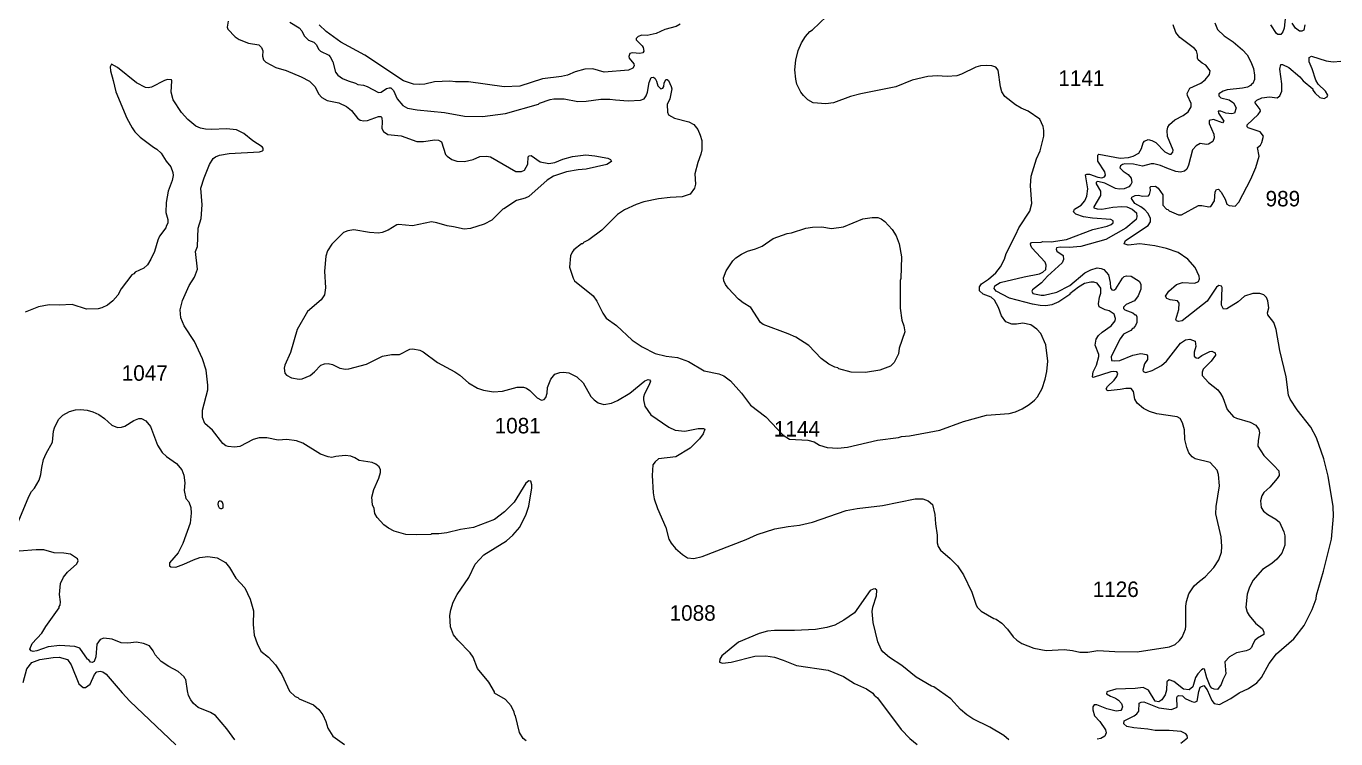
# Model space of a CAD drawing. Header units: kilometres. Extents: x 178.1 to 232.4, y 8228.7 to 8284.8.
# Drawn here: x 196.92 to 210.44, y 8263.2 to 8270.56 of the extents above; entities that cross this region are included whole.
import ezdxf

# ---------------------------------------------------------------- set-up
doc = ezdxf.new("R2010")
doc.units = ezdxf.units.KM
for name, color, linetype in [('1', 7, 'Continuous'), ('2', 7, 'Continuous'), ('21', 7, 'Continuous')]:
    doc.layers.add(name, color=color, linetype=linetype)
doc.styles.add('dgn002', font='dgn002.shx')

msp = doc.modelspace()

# ---------------------------------------------------------------- linework, layer by layer
at = {"layer": '1', "color": 5, "linetype": 'Continuous', "lineweight": 13, "flags": 128}
for points in [[(209.6612, 8269.6984), (209.6078, 8269.7659), (209.6067, 8269.7761), (209.6253, 8269.7951), (209.6763, 8269.817), (209.7561, 8269.8272), (209.8357, 8269.8178), (209.863, 8269.8389), (209.8844, 8269.8883), (209.8844, 8269.9622), (209.8632, 8270.1152), (209.8748, 8270.1606), (209.8917, 8270.1625), (209.9569, 8270.13), (210.0704, 8270.0363), (210.104, 8269.9931), (210.2033, 8269.9092), (210.2043, 8269.8975), (210.226, 8269.8662), (210.2773, 8269.8213), (210.3223, 8269.8112), (210.3523, 8269.8265), (210.3578, 8269.8466), (210.3337, 8269.888), (210.2571, 8269.9585), (210.2335, 8270.0018), (210.1958, 8270.1162), (210.1646, 8270.1887), (210.1661, 8270.2338), (210.1902, 8270.2484), (210.3413, 8270.1994), (210.4137, 8270.1895), (210.491, 8270.1957)], [(209.6407, 8269.6446), (209.6617, 8269.6785), (209.6612, 8269.6984)], [(209.6581, 8269.467), (209.5357, 8269.5097), (209.526, 8269.5196), (209.5273, 8269.5384), (209.6407, 8269.6446)], [(209.8618, 8267.2084), (209.8254, 8267.4267), (209.8023, 8267.4991), (209.7383, 8267.5756), (209.7365, 8267.5979), (209.7477, 8267.6488), (209.7395, 8267.7204), (209.7239, 8267.755), (209.6972, 8267.7841), (209.6556, 8267.7963), (209.5857, 8267.7962), (209.4979, 8267.7712), (209.4312, 8267.7102), (209.3142, 8267.6381), (209.2829, 8267.6367), (209.2615, 8267.6758), (209.2671, 8267.8585), (209.2615, 8267.8736), (209.2342, 8267.8815), (209.2091, 8267.8613), (209.1112, 8267.7195), (208.8534, 8267.5164), (208.8162, 8267.51), (208.7963, 8267.5158), (208.7887, 8267.5287), (208.8212, 8267.6324), (208.8239, 8267.6993), (208.8054, 8267.722), (208.7322, 8267.7336), (208.6952, 8267.7466), (208.6838, 8267.7687), (208.7175, 8267.8223), (208.7962, 8267.8889), (208.8566, 8267.9126), (208.9845, 8267.9048), (209.023, 8267.9228), (209.0348, 8267.9476), (209.0301, 8267.9771), (208.9874, 8268.066), (208.9143, 8268.1536), (208.8147, 8268.2204), (208.692, 8268.2636), (208.5725, 8268.2884), (208.418, 8268.3094), (208.2971, 8268.295), (208.2557, 8268.3114), (208.2705, 8268.3463), (208.5019, 8268.4997), (208.5277, 8268.5383), (208.5279, 8268.5745), (208.4992, 8268.6266), (208.4699, 8268.6606), (208.429, 8268.6921), (208.3647, 8268.7269), (208.3324, 8268.7784), (208.3352, 8268.7929), (208.3703, 8268.8102), (208.403, 8268.8131), (208.4433, 8268.8019), (208.5054, 8268.8058), (208.5155, 8268.8184), (208.5263, 8268.8594), (208.5236, 8268.8937), (208.5317, 8268.9035), (208.5781, 8268.9049), (208.6076, 8268.8835), (208.6553, 8268.816), (208.6562, 8268.71), (208.6913, 8268.6672), (208.7058, 8268.6648), (208.721, 8268.6506), (208.8161, 8268.6082), (208.8469, 8268.6081), (209.0236, 8268.7077), (209.0581, 8268.7078), (209.1309, 8268.6919), (209.1513, 8268.6942), (209.1881, 8268.7527), (209.195, 8268.8478), (209.21, 8268.8715), (209.2281, 8268.8734), (209.2561, 8268.8439), (209.2976, 8268.7721), (209.3168, 8268.7183), (209.3381, 8268.7049), (209.4013, 8268.6983), (209.4396, 8268.7412), (209.5634, 8268.978), (209.6148, 8269.0972), (209.649, 8269.2156), (209.6314, 8269.3035), (209.6618, 8269.3298), (209.6783, 8269.3575), (209.6931, 8269.4233), (209.6581, 8269.467)], [(209.9705, 8266.7059), (209.9507, 8266.7488), (209.927, 8266.9376), (209.8618, 8267.2084)], [(210.3634, 8265.9098), (210.3162, 8266.0892), (210.2431, 8266.3081), (210.1819, 8266.4175), (210.0404, 8266.5968), (209.9705, 8266.7059)], [(208.8414, 8263.1564), (208.9088, 8263.2097), (208.9077, 8263.2354), (208.8909, 8263.2514), (208.8452, 8263.2745), (208.7191, 8263.2844), (208.575, 8263.2861), (208.5011, 8263.3009), (208.3563, 8263.3126), (208.2832, 8263.3283), (208.2522, 8263.3549), (208.255, 8263.3839), (208.3602, 8263.4376), (208.3853, 8263.4563), (208.4061, 8263.4856), (208.4101, 8263.569), (208.4307, 8263.5793), (208.4597, 8263.582), (208.6138, 8263.5199), (208.7436, 8263.502), (208.8013, 8263.5257), (208.8, 8263.6258), (208.8051, 8263.6397), (208.8214, 8263.6476), (208.858, 8263.6424), (208.887, 8263.616), (208.954, 8263.5837), (208.9835, 8263.5792), (209.0109, 8263.59), (209.0268, 8263.687), (209.0411, 8263.7321), (209.0779, 8263.7496), (209.114, 8263.7042), (209.1616, 8263.5963), (209.1855, 8263.5641), (209.239, 8263.5548), (209.3571, 8263.6166), (209.4434, 8263.6745), (209.5388, 8263.7207), (209.6248, 8263.7773), (209.6724, 8263.8337), (209.7537, 8263.9756), (209.8281, 8264.0755), (210.0067, 8264.2331), (210.1137, 8264.3692), (210.1968, 8264.5363), (210.2365, 8264.6458), (210.2417, 8264.6819), (210.3144, 8264.9304), (210.3962, 8265.2613), (210.4161, 8265.4991), (210.4128, 8265.5971), (210.3634, 8265.9098)]]:
    msp.add_lwpolyline(points, dxfattribs=at)
at = {"layer": '2', "color": 3, "linetype": 'Continuous', "lineweight": 0, "flags": 128}
for points in [[(204.9646, 8270.4527), (205.0101, 8270.5015), (205.0385, 8270.5187), (205.1836, 8270.6584), (205.3798, 8270.8269)], [(199.0043, 8270.6101), (198.9946, 8270.5463), (199.0007, 8270.5278), (199.078, 8270.4481), (199.1177, 8270.4209), (199.2145, 8270.3839), (199.32, 8270.3643), (199.3493, 8270.3375), (199.363, 8270.3021), (199.3584, 8270.248), (199.3678, 8270.209), (199.393, 8270.1845), (199.495, 8270.1318), (199.6035, 8270.0984), (199.7583, 8270.0346), (199.8443, 8269.9915), (199.901, 8269.9312), (199.9357, 8269.8576), (199.9701, 8269.8212), (200.0276, 8269.7898), (200.1474, 8269.7677), (200.227, 8269.7293), (200.279, 8269.6868), (200.3396, 8269.6068), (200.3687, 8269.5858), (200.4036, 8269.5804), (200.4424, 8269.5835), (200.5556, 8269.6248), (200.5834, 8269.625), (200.5913, 8269.6124), (200.5959, 8269.5707), (200.5914, 8269.5014), (200.6084, 8269.4696), (200.654, 8269.4391), (200.7894, 8269.4237), (200.9507, 8269.3681), (201.0206, 8269.3665), (201.1369, 8269.3846), (201.1748, 8269.3818), (201.2056, 8269.3631), (201.2485, 8269.2342), (201.2656, 8269.2139), (201.3153, 8269.1798), (201.3661, 8269.1638), (201.4431, 8269.1591), (201.5346, 8269.1816), (201.6018, 8269.2115), (201.6709, 8269.2149), (201.7131, 8269.2084), (201.9736, 8269.0572), (202.0321, 8269.0573), (202.0654, 8269.0711), (202.0988, 8269.1326), (202.102, 8269.2074), (202.1138, 8269.218), (202.1325, 8269.2231), (202.2257, 8269.1575), (202.3136, 8269.1393), (202.3783, 8269.1513), (202.4599, 8269.1837), (202.5605, 8269.2135)], [(209.921, 8270.6695), (209.9079, 8270.5375), (209.8941, 8270.4989), (209.872, 8270.4709), (209.8412, 8270.4707), (209.8277, 8270.4803), (209.7693, 8270.5701)], [(199.6411, 8270.6003), (199.738, 8270.5404), (199.7659, 8270.5094), (199.788, 8270.4594), (199.8345, 8270.4132), (199.8904, 8270.3914), (199.9129, 8270.3671), (199.939, 8270.3184), (199.9568, 8270.2987)], [(203.6698, 8270.5799), (203.6283, 8270.5544), (203.5145, 8270.5234), (203.4223, 8270.4825), (203.3301, 8270.4611), (203.2753, 8270.4642), (203.2367, 8270.45), (203.2156, 8270.4319), (203.218, 8270.4176), (203.2805, 8270.354), (203.2894, 8270.337), (203.2955, 8270.2993), (203.2854, 8270.2837), (203.2565, 8270.2753), (203.1777, 8270.2816), (203.1505, 8270.2742), (203.1409, 8270.2449), (203.1436, 8270.2274), (203.1928, 8270.1702), (203.195, 8270.1474), (203.1809, 8270.1257), (203.1384, 8270.1021), (202.8864, 8270.0841), (202.7705, 8270.1168), (202.6856, 8270.1154), (202.5861, 8270.0856), (202.5078, 8270.0514), (202.4464, 8270.0378), (202.2485, 8270.0151), (202.0173, 8269.9395), (201.8539, 8269.9311), (201.4866, 8269.9819), (201.3509, 8269.9837), (201.2931, 8269.9902), (201.1358, 8269.9837), (201.035, 8269.9604), (200.9778, 8269.9541), (200.9171, 8269.9574), (200.8151, 8269.9937), (200.4167, 8270.26), (200.1666, 8270.3936), (200.0156, 8270.5033), (199.9443, 8270.573)], [(207.9957, 8269.2345), (208.214, 8269.1953), (208.3004, 8269.2018), (208.3491, 8269.2162), (208.4078, 8269.2465), (208.4338, 8269.2959), (208.4515, 8269.3541), (208.4646, 8269.3714), (208.5039, 8269.386), (208.5424, 8269.3787), (208.5839, 8269.3565), (208.6752, 8269.2608), (208.7251, 8269.2362), (208.7406, 8269.2369), (208.7564, 8269.2572), (208.7617, 8269.278), (208.7045, 8269.4184), (208.701, 8269.479), (208.7071, 8269.5135), (208.7249, 8269.5432), (208.7778, 8269.5897), (208.8633, 8269.6344), (208.915, 8269.6717), (208.9473, 8269.7247), (208.9471, 8269.7599), (208.908, 8269.8406), (208.907, 8269.863), (208.9346, 8269.9161), (209.0476, 8269.9702), (209.0906, 8270.0046), (209.1361, 8270.058), (209.1435, 8270.0971), (209.1002, 8270.1556), (209.0595, 8270.177), (209.0206, 8270.2095), (209.0121, 8270.2271), (209.012, 8270.2611), (209.0024, 8270.3018), (208.9827, 8270.3269), (208.8299, 8270.4392), (208.788, 8270.4929), (208.7601, 8270.5719)], [(209.1932, 8270.5911), (209.2187, 8270.5233), (209.2883, 8270.4564), (209.3808, 8270.3951), (209.4778, 8270.3145), (209.5247, 8270.262), (209.565, 8270.1894), (209.59, 8270.1195), (209.6013, 8270.0518), (209.5996, 8270.0058), (209.5828, 8269.9659), (209.5728, 8269.963), (209.5604, 8269.9465), (209.5277, 8269.929), (209.4785, 8269.9181), (209.3176, 8269.9011), (209.2787, 8269.8881), (209.2316, 8269.8603), (209.2315, 8269.84), (209.2539, 8269.8179), (209.3392, 8269.7966), (209.386, 8269.7658), (209.4135, 8269.7153), (209.3965, 8269.6609), (209.3686, 8269.653), (209.3061, 8269.6581), (209.2531, 8269.6789), (209.2267, 8269.6792), (209.2281, 8269.6591), (209.2847, 8269.5762), (209.2715, 8269.5596), (209.1791, 8269.5933), (209.1343, 8269.5849), (209.1338, 8269.5521), (209.1817, 8269.4415), (209.1849, 8269.4033), (209.171, 8269.368), (209.1273, 8269.3402), (209.1069, 8269.3369), (209.0405, 8269.3466), (208.9993, 8269.3237), (208.9611, 8269.2802), (208.9199, 8269.1228), (208.9028, 8269.0829), (208.8774, 8269.0591), (208.8358, 8269.0506), (208.7883, 8269.0587), (208.6954, 8269.0902), (208.6317, 8269.1206), (208.5604, 8269.1376), (208.5355, 8269.1371)], [(210.1214, 8270.5712), (210.112, 8270.5164), (210.089, 8270.5058), (210.0652, 8270.5073), (210.0245, 8270.5365), (209.9913, 8270.5881)], [(204.304, 8266.7696), (204.3973, 8266.6452), (204.5547, 8266.5254), (204.7339, 8266.3335), (204.8007, 8266.2929), (204.9887, 8266.2834), (205.0538, 8266.2672), (205.1103, 8266.2327), (205.1882, 8266.206), (205.2976, 8266.1995), (205.3998, 8266.2098), (205.7096, 8266.2817), (205.9249, 8266.3117), (205.9578, 8266.3213), (206.0408, 8266.3282), (206.3515, 8266.3871), (206.5964, 8266.4762), (206.8352, 8266.5404), (207.0688, 8266.5588), (207.1329, 8266.5767), (207.2024, 8266.6052), (207.275, 8266.6514), (207.3298, 8266.6966), (207.3595, 8266.7312), (207.4078, 8266.8165), (207.4397, 8266.9125), (207.4566, 8266.9936), (207.4664, 8267.0989), (207.4451, 8267.2661), (207.3964, 8267.3832), (207.3556, 8267.4294), (207.2911, 8267.4731), (207.2088, 8267.4898), (207.1429, 8267.4802), (207.095, 8267.4815), (207.0342, 8267.5047), (206.9906, 8267.5664), (206.9582, 8267.6521), (206.916, 8267.7292), (206.8832, 8267.7598), (206.7983, 8267.7913), (206.7622, 8267.8267), (206.7636, 8267.8663), (206.7822, 8267.8964), (206.8536, 8267.9452), (206.931, 8268.0097), (206.9795, 8268.0716), (207.0201, 8268.151), (207.0367, 8268.2103), (207.1385, 8268.4078), (207.1664, 8268.4762), (207.2823, 8268.6461), (207.3018, 8268.7284), (207.2888, 8268.9088), (207.2954, 8269.0076), (207.3515, 8269.1892), (207.3874, 8269.2716), (207.4253, 8269.423), (207.4269, 8269.4809), (207.42, 8269.5225), (207.384, 8269.598), (207.2649, 8269.6811), (207.1929, 8269.7115), (207.1337, 8269.7467), (207.0238, 8269.8306), (206.9934, 8269.8812), (206.9778, 8269.932), (206.9544, 8270.1038), (206.9299, 8270.1329), (206.8886, 8270.1498), (206.838, 8270.153), (206.7714, 8270.1476), (206.7235, 8270.1331), (206.5766, 8270.0629), (206.5266, 8270.0462), (206.4286, 8270.038), (206.3259, 8270.0445), (206.2277, 8270.0364), (206.0684, 8270.0015), (205.8985, 8269.9328), (205.5351, 8269.86), (205.4288, 8269.8303), (205.2553, 8269.7663), (205.1736, 8269.755), (205.0433, 8269.7659), (204.9908, 8269.7985), (204.9437, 8269.8416), (204.9162, 8269.8779), (204.8776, 8269.9583), (204.8641, 8270.009), (204.8544, 8270.1065), (204.8659, 8270.2058), (204.8894, 8270.3059), (204.9236, 8270.3869), (204.9646, 8270.4527)], [(199.9568, 8270.2987), (200.0427, 8270.2578), (200.0573, 8270.2425), (200.0854, 8270.19), (200.1141, 8270.0816)], [(200.519, 8265.5271), (200.5121, 8265.5766), (200.4942, 8265.6169), (200.4892, 8265.6944), (200.5094, 8265.7729), (200.5613, 8265.8894), (200.578, 8265.95), (200.5779, 8265.9766), (200.5633, 8266.0079), (200.5286, 8266.0365), (200.4924, 8266.0528), (200.3564, 8266.0738), (200.3133, 8266.1013), (200.2718, 8266.1187), (200.2127, 8266.1238), (200.1145, 8266.114), (200.0743, 8266.1042), (200.0371, 8266.11), (199.9586, 8266.1374), (199.7741, 8266.2507), (199.7089, 8266.2752), (199.6095, 8266.2917), (199.5221, 8266.2819), (199.4021, 8266.3082), (199.3252, 8266.3065), (199.2636, 8266.2912), (199.1251, 8266.2175), (199.0685, 8266.2094), (199.0054, 8266.2165), (198.9792, 8266.2253), (198.9501, 8266.2472), (198.842, 8266.3847), (198.7643, 8266.4562), (198.7411, 8266.5156), (198.7395, 8266.5938), (198.7937, 8266.8016), (198.7952, 8266.8527), (198.7774, 8267.0054), (198.7399, 8267.1232), (198.6561, 8267.3009), (198.5496, 8267.4649), (198.5168, 8267.5473), (198.5076, 8267.6289), (198.5313, 8267.726), (198.6025, 8267.8811), (198.6577, 8267.9654), (198.688, 8268.0483), (198.6687, 8268.2311), (198.6872, 8268.2811), (198.6952, 8268.4734), (198.7246, 8268.573), (198.7361, 8268.7113), (198.723, 8268.8843), (198.7561, 8268.9918), (198.81, 8269.1287), (198.8511, 8269.1926), (198.8737, 8269.2084), (198.9162, 8269.2249), (199.0158, 8269.2414), (199.3296, 8269.261), (199.3577, 8269.2693), (199.3645, 8269.2787), (199.3649, 8269.299), (199.3555, 8269.3111), (199.2601, 8269.3755), (199.1667, 8269.449), (199.0889, 8269.4861), (198.9887, 8269.498), (198.8314, 8269.4899), (198.7707, 8269.4932), (198.7182, 8269.5049), (198.672, 8269.5261), (198.5875, 8269.5924), (198.5229, 8269.6678), (198.438, 8269.7983), (198.4152, 8269.8766), (198.4232, 8269.9937), (198.4189, 8270.0037), (198.3768, 8270.0077), (198.3454, 8269.9981), (198.2137, 8269.9291), (198.1798, 8269.9214), (198.1508, 8269.9239), (198.0596, 8269.9738), (197.8631, 8270.1305), (197.7992, 8270.1656), (197.7868, 8270.1381), (197.788, 8270.0979), (197.8179, 8269.9971), (197.8434, 8269.8798), (197.9596, 8269.6061), (198.0116, 8269.5086), (198.0422, 8269.4661), (198.0954, 8269.4114), (198.2319, 8269.3072)], [(200.1141, 8270.0816), (200.1359, 8270.051), (200.1848, 8270.0179)], [(200.1848, 8270.0179), (200.2422, 8269.9919), (200.3199, 8269.9693), (200.3424, 8269.9571), (200.4016, 8269.9488), (200.4404, 8269.9356), (200.555, 8269.872), (200.5832, 8269.8758), (200.6399, 8269.9139), (200.6674, 8269.9227), (200.6828, 8269.9196), (200.7125, 8269.8936), (200.7487, 8269.8088), (200.8074, 8269.7382), (200.8559, 8269.71), (200.9555, 8269.6937), (201.2368, 8269.6659), (201.4462, 8269.6295), (201.6308, 8269.6265), (201.8691, 8269.6563), (202.2096, 8269.7529), (202.2198, 8269.7614), (202.328, 8269.8004), (202.3662, 8269.8059), (202.4736, 8269.8058), (202.6135, 8269.7812), (202.7013, 8269.7846), (202.8506, 8269.8043), (202.9463, 8269.8057), (203.0033, 8269.7957), (203.1336, 8269.7879), (203.2634, 8269.7935), (203.2985, 8269.806), (203.3215, 8269.838), (203.3348, 8269.876), (203.3518, 8269.9761), (203.3715, 8270.0277), (203.3954, 8270.0313), (203.4127, 8270.0176), (203.4286, 8269.9887), (203.4415, 8269.9405), (203.4725, 8269.9115), (203.4929, 8269.9166), (203.5043, 8269.9339), (203.5071, 8269.9686), (203.5244, 8270.006), (203.5373, 8270.0079), (203.5496, 8269.9974), (203.5795, 8269.9347), (203.5837, 8269.9103), (203.5652, 8269.8076), (203.5378, 8269.7493), (203.539, 8269.6707), (203.5515, 8269.6413), (203.6126, 8269.6071), (203.7607, 8269.5706), (203.8112, 8269.5436), (203.8529, 8269.4908), (203.878, 8269.4329), (203.8934, 8269.3779), (203.8945, 8269.2809), (203.8857, 8269.2357), (203.8535, 8269.1485), (203.8225, 8269.0346), (203.8289, 8268.9256), (203.8204, 8268.8848), (203.7737, 8268.8216), (203.6909, 8268.7968), (203.5673, 8268.7903), (203.4472, 8268.7736), (203.2957, 8268.7424), (203.2162, 8268.7175), (203.0952, 8268.6612), (203.023, 8268.6132), (202.8626, 8268.4516), (202.7277, 8268.3508), (202.6721, 8268.3226), (202.6665, 8268.3118), (202.6536, 8268.3091), (202.5746, 8268.2487), (202.5549, 8268.2239), (202.54, 8268.1872), (202.5302, 8268.0707), (202.5652, 8267.9542), (202.5794, 8267.9267), (202.7714, 8267.7718), (202.8125, 8267.7199), (202.8729, 8267.5948), (202.9089, 8267.5423), (203.0132, 8267.4676), (203.1743, 8267.3151), (203.2802, 8267.2484), (203.4125, 8267.1789), (203.5277, 8267.151), (203.6442, 8267.1373)], [(198.2319, 8269.3072), (198.267, 8269.2873), (198.3131, 8269.2448), (198.3626, 8269.1624), (198.4113, 8269.1048)], [(202.9156, 8269.1296), (202.7014, 8269.0805), (202.6186, 8269.0751), (202.4961, 8269.0525), (202.3629, 8269.0078), (202.2993, 8268.966), (202.109, 8268.7989), (202.0703, 8268.7819), (201.9811, 8268.7574), (201.8515, 8268.6711), (201.8391, 8268.6683), (201.7254, 8268.5535), (201.6489, 8268.5121), (201.5051, 8268.4692), (201.441, 8268.4612), (201.3313, 8268.4875), (201.266, 8268.4957), (201.159, 8268.5269), (201.1021, 8268.5368), (200.9074, 8268.4978), (200.7626, 8268.5086), (200.7472, 8268.5052), (200.6551, 8268.4518), (200.5952, 8268.4285), (200.5556, 8268.4218), (200.4635, 8268.4282), (200.3036, 8268.4546), (200.2416, 8268.446), (200.1939, 8268.4261), (200.075, 8268.307), (200.0285, 8268.2397), (200.0119, 8268.1813), (199.9987, 8268.0272), (200.0086, 8267.8546), (199.9986, 8267.7836), (199.9656, 8267.732), (199.8246, 8267.6105), (199.7153, 8267.4268), (199.6476, 8267.1899), (199.5886, 8267.0581), (199.584, 8267.0252), (199.5902, 8266.9737), (199.605, 8266.9551), (199.6576, 8266.9275), (199.7385, 8266.9139), (199.7696, 8266.9174), (199.8499, 8266.9513), (199.896, 8266.9875), (199.9609, 8267.0568), (199.9978, 8267.0716), (200.0374, 8267.0736), (200.0828, 8267.064), (200.1589, 8267.0254), (200.2152, 8267.0176), (200.2514, 8267.0208), (200.4337, 8267.0691), (200.5963, 8267.149), (200.6921, 8267.1692), (200.7722, 8267.169), (200.8805, 8267.2224), (200.9121, 8267.2267), (200.9849, 8267.2137), (201.019, 8267.1969), (201.1673, 8267.0851), (201.3462, 8266.9904), (201.3977, 8266.955), (201.485, 8266.8745), (201.5798, 8266.8209), (201.6413, 8266.7987), (201.7425, 8266.7807), (201.8364, 8266.7892), (201.987, 8266.8315), (202.0522, 8266.8316), (202.0851, 8266.8187), (202.1174, 8266.7961), (202.1941, 8266.7212), (202.241, 8266.695), (202.2687, 8266.7021), (202.285, 8266.7224), (202.2978, 8266.7684), (202.3032, 8266.8283), (202.3372, 8266.9147), (202.3788, 8266.9631), (202.4295, 8266.9833), (202.4683, 8266.9863), (202.5203, 8266.9796), (202.6032, 8266.9365), (202.6695, 8266.8764), (202.7487, 8266.735), (202.7832, 8266.6987), (202.8257, 8266.6691), (202.8831, 8266.6522), (202.9623, 8266.6655), (203.0245, 8266.6921), (203.1499, 8266.7668)], [(202.5605, 8269.2135), (202.698, 8269.2281), (202.7916, 8269.2196), (202.9236, 8269.1932), (202.9508, 8269.1807)], [(202.9508, 8269.1807), (202.9623, 8269.1613), (202.9156, 8269.1296)], [(207.9853, 8269.1651), (207.9821, 8269.2246), (207.9957, 8269.2345)], [(208.0255, 8268.9929), (208.0518, 8269.001), (208.062, 8269.0176), (208.0553, 8269.0539), (207.9853, 8269.1651)], [(208.2385, 8269.1308), (208.2168, 8269.1154), (208.2107, 8269.0939)], [(208.5355, 8269.1371), (208.4451, 8269.1131), (208.3522, 8269.1344), (208.2622, 8269.1359), (208.2385, 8269.1308)], [(198.4348, 8269.0142), (198.4264, 8268.9642), (198.3846, 8268.8527), (198.3642, 8268.7369), (198.3596, 8268.6344), (198.3821, 8268.5631), (198.3823, 8268.5251), (198.3643, 8268.4933), (198.3625, 8268.4766), (198.2965, 8268.3881), (198.2784, 8268.3485), (198.2445, 8268.232), (198.2074, 8268.151), (198.1708, 8268.0952), (198.1325, 8268.058), (198.0428, 8268.0189), (198.0287, 8268.0009), (198.0106, 8267.9901), (197.9013, 8267.845), (197.8645, 8267.7809), (197.8143, 8267.7221), (197.7594, 8267.6756), (197.7015, 8267.6482), (197.6613, 8267.6382), (197.5428, 8267.6365), (197.3942, 8267.6856), (197.2578, 8267.6761), (197.1576, 8267.6809), (197.0446, 8267.6602), (196.91, 8267.6051)], [(198.4113, 8269.1048), (198.4314, 8269.0478), (198.4348, 8269.0142)], [(208.8769, 8266.3911), (208.8578, 8266.4615), (208.8355, 8266.507), (208.804, 8266.5235), (208.5934, 8266.5553), (208.518, 8266.5792), (208.4535, 8266.6115), (208.3906, 8266.6648), (208.3666, 8266.7079), (208.3534, 8266.7855), (208.3288, 8266.8164), (208.2741, 8266.8183), (208.214, 8266.8051), (208.0902, 8266.794), (208.0757, 8266.8008), (208.071, 8266.8144), (208.0838, 8266.8379), (208.1517, 8266.9029), (208.1785, 8266.939), (208.1888, 8266.9709), (208.181, 8266.9881), (208.1485, 8266.9929), (208.1193, 8266.9893), (207.9352, 8266.9304), (207.9281, 8266.9379), (207.9368, 8266.9883), (207.9702, 8267.0561), (207.9932, 8267.1477), (207.9931, 8267.1672), (207.9573, 8267.2638), (207.9671, 8267.326), (207.9893, 8267.3624), (208.0273, 8267.3974), (208.1204, 8267.4625), (208.1618, 8267.5167), (208.1676, 8267.5404), (208.1524, 8267.5836), (208.1004, 8267.6171), (208.0587, 8267.6275), (207.9983, 8267.6601), (207.9902, 8267.6907), (208.0015, 8267.7599), (208.0146, 8267.8001), (208.0146, 8267.8523), (207.9782, 8267.9029), (207.9422, 8267.9144), (207.9125, 8267.9146), (207.8461, 8267.8995), (207.7831, 8267.8623), (207.6958, 8267.7957), (207.693, 8267.7879), (207.581, 8267.7118), (207.5077, 8267.682), (207.4466, 8267.6711), (207.3873, 8267.6725), (207.3091, 8267.6871), (207.0712, 8267.7496), (206.9355, 8267.8221), (206.9128, 8267.8491), (206.9195, 8267.8759), (206.977, 8267.9094), (207.2239, 8267.9704), (207.3802, 8267.9996), (207.4149, 8268.0163), (207.4454, 8268.0454), (207.45, 8268.0887), (207.4397, 8268.1193), (207.3036, 8268.2686), (207.2912, 8268.2918), (207.2891, 8268.3107), (207.2996, 8268.3238), (207.3982, 8268.3263), (207.4172, 8268.3328), (207.502, 8268.3308), (207.6609, 8268.3555), (207.9313, 8268.458), (208.0791, 8268.4919), (208.1215, 8268.51), (208.1413, 8268.5268), (208.141, 8268.5479), (208.1182, 8268.5629), (207.929, 8268.5747), (207.8345, 8268.5902), (207.7559, 8268.6178), (207.7318, 8268.6422), (207.7416, 8268.6668), (207.8125, 8268.7104), (207.8507, 8268.7538), (207.8714, 8268.8009), (207.881, 8268.8799), (207.8554, 8269.0221), (207.87, 8269.0304), (207.8966, 8269.03), (207.9849, 8268.9971), (208.0255, 8268.9929)], [(208.2107, 8269.0939), (208.2444, 8269.0603), (208.2964, 8269.0271), (208.328, 8268.9897), (208.3338, 8268.9441), (208.3247, 8268.9221), (208.3048, 8268.8996), (208.2555, 8268.8777), (208.205, 8268.8747), (208.1654, 8268.8827), (208.0547, 8268.9363), (207.9846, 8268.9549), (207.9678, 8268.9454), (207.967, 8268.9294), (208.011, 8268.8535), (208.0129, 8268.8083), (207.941, 8268.6922), (207.9429, 8268.6831), (207.9772, 8268.6704), (208.026, 8268.6686), (208.1372, 8268.6879), (208.2319, 8268.6964), (208.2839, 8268.6914), (208.3372, 8268.6684), (208.3843, 8268.6309), (208.3881, 8268.5903), (208.3792, 8268.5611), (208.2724, 8268.4723), (208.0647, 8268.356), (207.8065, 8268.2833), (207.6861, 8268.2719), (207.5939, 8268.2767), (207.5579, 8268.2685), (207.5543, 8268.2556), (207.5614, 8268.2361), (207.6245, 8268.1886), (207.6294, 8268.1498), (207.6157, 8268.1151), (207.4637, 8267.976), (207.4028, 8267.9086), (207.3078, 8267.8359), (207.3022, 8267.8202), (207.3137, 8267.7964), (207.3975, 8267.7797), (207.4297, 8267.7798), (207.561, 8267.8096), (207.693, 8267.881), (207.8488, 8268.0106), (207.911, 8268.043), (207.9758, 8268.0611), (208.0187, 8268.0567), (208.0441, 8268.0446), (208.0928, 8267.9896), (208.1114, 8267.9095), (208.1146, 8267.8544), (208.1276, 8267.834), (208.1495, 8267.8326), (208.1704, 8267.8451), (208.2381, 8267.9567), (208.2567, 8267.9736), (208.2813, 8267.9787), (208.3265, 8267.9755), (208.411, 8267.926), (208.4261, 8267.8951), (208.4274, 8267.8434), (208.3999, 8267.7738), (208.3623, 8267.7226), (208.2748, 8267.6841), (208.2483, 8267.6561), (208.2487, 8267.6416), (208.2627, 8267.6287), (208.3453, 8267.5984), (208.3695, 8267.578), (208.3757, 8267.5793), (208.3865, 8267.5564), (208.3859, 8267.4976), (208.3741, 8267.4666), (208.3523, 8267.4398), (208.3419, 8267.4367), (208.3234, 8267.4159), (208.2486, 8267.3778), (208.2159, 8267.3292), (208.1202, 8267.1471), (208.1249, 8267.1071), (208.1555, 8267.1016), (208.2103, 8267.1068), (208.3459, 8267.1601), (208.4273, 8267.1768), (208.4865, 8267.1687), (208.495, 8267.1541), (208.4951, 8267.1173), (208.4651, 8267.0706), (208.4475, 8267.0067), (208.4526, 8266.9914), (208.4801, 8266.9833)], [(205.8608, 8268.4581), (205.901, 8268.392), (205.9338, 8268.3102), (205.9553, 8268.1754), (205.9506, 8267.9525), (205.9442, 8267.931), (205.944, 8267.6474), (205.9604, 8267.5219), (205.9822, 8267.4648), (205.99, 8267.4019), (205.9311, 8267.2338), (205.9257, 8267.1729), (205.8814, 8267.0851), (205.8434, 8267.0474), (205.7332, 8267.0062), (205.5845, 8266.9831), (205.4377, 8266.9847), (205.3109, 8267.0194), (205.3001, 8267.0305), (205.2677, 8267.0368), (205.2066, 8267.067), (205.1286, 8267.1268), (205.0012, 8267.2606), (204.8652, 8267.3468), (204.7881, 8267.3822), (204.5279, 8267.4773), (204.5005, 8267.4969), (204.4019, 8267.654), (204.3205, 8267.6995), (204.2722, 8267.7397), (204.1663, 8267.8538), (204.14, 8267.89), (204.1218, 8267.9285), (204.1173, 8267.9583), (204.1467, 8268.033), (204.2141, 8268.1352), (204.2475, 8268.1668), (204.3034, 8268.2046), (204.3665, 8268.2352), (204.4481, 8268.2582), (204.5172, 8268.286), (204.6317, 8268.3644), (204.7749, 8268.4169), (204.8221, 8268.4251), (204.9696, 8268.4708), (205.036, 8268.4824), (205.1335, 8268.4857), (205.2336, 8268.4677), (205.3573, 8268.4873), (205.5575, 8268.5675), (205.6529, 8268.5828), (205.7109, 8268.581), (205.7465, 8268.5679), (205.7842, 8268.5417), (205.8608, 8268.4581)], [(208.9325, 8267.3253), (208.9894, 8267.3059), (208.9972, 8267.2492), (208.9792, 8267.1904), (208.9776, 8267.1503), (208.999, 8267.133), (209.0213, 8267.1314), (209.0588, 8267.1577), (209.1411, 8267.2003), (209.1591, 8267.2031), (209.1948, 8267.1847), (209.1974, 8267.1614), (209.1546, 8267.0989), (209.0728, 8267.0163), (209.0599, 8266.9862), (209.0622, 8266.9524), (209.1259, 8266.8773), (209.2221, 8266.8039), (209.2519, 8266.7663), (209.2742, 8266.7249), (209.3177, 8266.5991), (209.3855, 8266.5255), (209.4144, 8266.5097), (209.5558, 8266.4692), (209.6156, 8266.4383), (209.6473, 8266.3937), (209.654, 8266.3603), (209.6376, 8266.2792), (209.636, 8266.2219), (209.6969, 8266.1239), (209.8026, 8266.0228), (209.8509, 8265.9651), (209.8544, 8265.9183), (209.837, 8265.8874), (209.7593, 8265.7981), (209.697, 8265.7418), (209.6754, 8265.7083), (209.6624, 8265.6583), (209.6715, 8265.5895), (209.6952, 8265.5511), (209.7399, 8265.5141), (209.8213, 8265.4691), (209.858, 8265.4373), (209.9058, 8265.337), (209.9142, 8265.2962), (209.9141, 8265.2001), (209.8852, 8265.1153), (209.8318, 8265.054), (209.7807, 8265.0095), (209.6853, 8264.9468), (209.585, 8264.8349), (209.5451, 8264.7537), (209.5239, 8264.6944), (209.5125, 8264.5575), (209.5267, 8264.5087), (209.5467, 8264.4727), (209.612, 8264.3933), (209.6836, 8264.3335), (209.6966, 8264.3), (209.6967, 8264.2759), (209.6323, 8264.2399), (209.6049, 8264.2148), (209.5831, 8264.1776), (209.5719, 8264.1412), (209.5481, 8264.1204), (209.5157, 8264.1075), (209.4164, 8264.0873), (209.343, 8264.0464), (209.2937, 8263.9952), (209.3049, 8263.8694), (209.2729, 8263.8074), (209.2572, 8263.7602), (209.2209, 8263.7097), (209.1851, 8263.7114), (209.1621, 8263.7226), (209.1421, 8263.744), (209.1091, 8263.83), (209.0865, 8263.9198), (209.0703, 8263.9215), (209.053, 8263.911), (209.0151, 8263.87), (208.9938, 8263.8319), (208.9634, 8263.7351), (208.9281, 8263.7059), (208.8681, 8263.711), (208.7691, 8263.7926), (208.7213, 8263.8091), (208.6965, 8263.7893), (208.6913, 8263.7023), (208.6778, 8263.6538), (208.6454, 8263.6028), (208.6137, 8263.5826), (208.576, 8263.5893), (208.5064, 8263.7013), (208.4533, 8263.7288)], [(208.4801, 8266.9833), (208.5458, 8267.0035), (208.6406, 8267.0542), (208.6933, 8267.0989), (208.8376, 8267.2857)], [(208.8376, 8267.2857), (208.8884, 8267.319), (208.9325, 8267.3253)], [(203.6442, 8267.1373), (203.7587, 8267.0945), (203.9206, 8267.0004), (204.0708, 8266.9697), (204.1208, 8266.948)], [(203.1499, 8266.7668), (203.3065, 8266.8953), (203.3401, 8266.9087), (203.3557, 8266.9071), (203.3655, 8266.8915)], [(203.3655, 8266.8915), (203.3528, 8266.8557), (203.303, 8266.7614)], [(204.1208, 8266.948), (204.1926, 8266.8957), (204.304, 8266.7696)], [(203.303, 8266.7614), (203.2927, 8266.7282), (203.2923, 8266.6992), (203.3061, 8266.6358), (203.3669, 8266.5464), (203.554, 8266.4185), (203.6208, 8266.3869), (203.72, 8266.3773), (203.8575, 8266.4037), (203.9115, 8266.4052), (203.9243, 8266.3973), (203.9076, 8266.3494), (203.8704, 8266.2956), (203.7734, 8266.2), (203.6264, 8266.1123), (203.4487, 8266.0892), (203.413, 8266.0602), (203.3879, 8266.0292), (203.3827, 8265.9175), (203.3908, 8265.7377), (203.4019, 8265.6784), (203.4374, 8265.5767), (203.5221, 8265.3812), (203.5552, 8265.2627), (203.58, 8265.2192), (203.6231, 8265.1642), (203.6945, 8265.1025), (203.7456, 8265.0685), (203.8107, 8265.0605), (203.8986, 8265.0805), (204.3539, 8265.2581), (204.4678, 8265.3101), (204.6483, 8265.3669), (204.7859, 8265.3913), (204.9037, 8265.4045), (205.0385, 8265.4365), (205.3843, 8265.5559), (205.5002, 8265.5774), (205.7595, 8265.6096), (206.0973, 8265.6775), (206.1784, 8265.6775), (206.2333, 8265.658), (206.2759, 8265.6174), (206.2995, 8265.5173), (206.3059, 8265.4208), (206.324, 8265.3015), (206.3242, 8265.2225), (206.3361, 8265.185), (206.3576, 8265.1457), (206.458, 8265.0599), (206.5332, 8264.9847), (206.5982, 8264.894), (206.6826, 8264.7121), (206.7273, 8264.5805), (206.7421, 8264.5542), (206.7775, 8264.5171), (206.9105, 8264.4407), (206.9328, 8264.4342), (206.9918, 8264.3942), (207.0511, 8264.3334), (207.1088, 8264.2543), (207.1483, 8264.2165), (207.1979, 8264.1852), (207.3223, 8264.1364), (207.4514, 8264.1112), (207.6367, 8264.1222), (207.7223, 8264.1122), (207.7962, 8264.0928), (207.8806, 8264.094), (207.9828, 8264.1124), (208.158, 8264.1026), (208.3906, 8264.0994), (208.7223, 8264.151), (208.7811, 8264.175), (208.8265, 8264.2132), (208.8543, 8264.2479), (208.8887, 8264.3303), (208.8934, 8264.3626), (208.8911, 8264.5677), (208.8986, 8264.6167), (208.9216, 8264.6949), (208.9797, 8264.7777), (209.0335, 8264.8283), (209.0922, 8264.8724), (209.1816, 8264.9687), (209.2329, 8265.0463), (209.2621, 8265.1264), (209.2655, 8265.1856), (209.2571, 8265.2857), (209.2031, 8265.522), (209.2045, 8265.5989), (209.2392, 8265.8103), (209.2308, 8265.9295), (209.2158, 8265.9721), (209.1433, 8266.0527)], [(196.8346, 8265.4352), (196.9462, 8265.7012), (196.9734, 8265.7517), (197.0057, 8265.7875), (197.0537, 8265.8689), (197.0706, 8265.9277), (197.0796, 8266.0019), (197.0984, 8266.0843), (197.1252, 8266.1441), (197.1917, 8266.2608), (197.2019, 8266.3759), (197.2106, 8266.4117), (197.2524, 8266.4979), (197.2981, 8266.5406), (197.3669, 8266.579), (197.4298, 8266.595), (197.4783, 8266.5993), (197.5501, 8266.5926), (197.6086, 8266.5748), (197.6679, 8266.5467), (197.7271, 8266.5073), (197.8029, 8266.4382), (197.8622, 8266.4135), (197.9015, 8266.4167), (197.936, 8266.4286), (198.0319, 8266.4852), (198.0828, 8266.5055), (198.1094, 8266.5053), (198.155, 8266.4841), (198.2019, 8266.4253), (198.2764, 8266.2304), (198.3243, 8266.1574), (198.3687, 8266.113), (198.4697, 8266.0415), (198.5257, 8265.9766), (198.5482, 8265.923), (198.5567, 8265.844), (198.5486, 8265.7643), (198.5679, 8265.6809), (198.5969, 8265.645), (198.6177, 8265.5865), (198.6209, 8265.5279), (198.6106, 8265.4273), (198.538, 8265.2173), (198.4884, 8265.1185), (198.3995, 8265.0151), (198.3981, 8264.9869), (198.4118, 8264.9765), (198.4645, 8264.9733), (198.5455, 8265.0023), (198.6457, 8265.0489), (198.7115, 8265.0702), (198.7942, 8265.0835), (198.8899, 8265.0683), (198.9754, 8265.0199), (199.0168, 8264.967), (199.0842, 8264.8576), (199.1748, 8264.7588), (199.2314, 8264.6431), (199.2643, 8264.5213), (199.2613, 8264.3809), (199.2714, 8264.2713), (199.3024, 8264.1849), (199.3412, 8264.1037), (199.422, 8264.0437), (199.4941, 8263.963), (199.5572, 8263.8629), (199.6364, 8263.6932), (199.6954, 8263.6376), (199.722, 8263.6265), (199.7364, 8263.6117), (199.8854, 8263.5517), (199.9398, 8263.5012), (199.9805, 8263.4457), (200.0126, 8263.3771), (200.0343, 8263.3104), (200.0843, 8263.2269), (200.2055, 8263.1416)], [(208.901, 8266.2063), (208.8823, 8266.2911), (208.8769, 8266.3911)], [(209.1433, 8266.0527), (208.9876, 8266.0896), (208.9568, 8266.1115), (208.9232, 8266.1528), (208.901, 8266.2063)], [(202.0823, 8263.1804), (202.0502, 8263.202), (202.0117, 8263.2664), (201.9721, 8263.4379), (201.9638, 8263.4435), (201.957, 8263.4745), (201.9265, 8263.5398), (201.8674, 8263.605), (201.7542, 8263.6726), (201.753, 8263.6858), (201.6969, 8263.7838), (201.5772, 8263.9248), (201.5329, 8264.0426), (201.5039, 8264.0872), (201.3743, 8264.2182), (201.3299, 8264.2716), (201.3001, 8264.355), (201.2924, 8264.4727), (201.3025, 8264.5311), (201.3292, 8264.6109), (201.3685, 8264.6891), (201.4881, 8264.8663), (201.5558, 8265.0045), (201.6436, 8265.0987), (201.8788, 8265.2436), (201.9425, 8265.304), (202.0147, 8265.3866), (202.0804, 8265.5174), (202.1092, 8265.6025), (202.14, 8265.7906), (202.14, 8265.8213), (202.1294, 8265.8589), (202.1104, 8265.8617), (202.0763, 8265.8376), (201.9568, 8265.6427), (201.8586, 8265.5427), (201.7538, 8265.4625), (201.537, 8265.3808), (201.4019, 8265.36), (201.2621, 8265.3254), (201.1811, 8265.3156), (201.1043, 8265.3172), (201.0966, 8265.3107), (200.9507, 8265.3041)], [(198.898, 8265.6219), (198.9014, 8265.6051), (198.9064, 8265.5908), (198.9131, 8265.5841), (198.9248, 8265.5774), (198.9391, 8265.5766), (198.9517, 8265.5833), (198.9534, 8265.5934), (198.9534, 8265.6084), (198.9534, 8265.6185), (198.945, 8265.6403), (198.9374, 8265.6487), (198.9265, 8265.6537), (198.9148, 8265.6537), (198.9047, 8265.647), (198.8997, 8265.6386), (198.898, 8265.6219)], [(200.6105, 8265.41), (200.5437, 8265.4839), (200.519, 8265.5271)], [(200.9507, 8265.3041), (200.8381, 8265.3107), (200.7167, 8265.3445), (200.6592, 8265.3741), (200.6105, 8265.41)], [(197.2727, 8264.6145), (197.2629, 8264.6908), (197.2722, 8264.8028), (197.3058, 8264.8695), (197.3471, 8264.9208), (197.4406, 8265.0079), (197.4566, 8265.0362), (197.4503, 8265.0586), (197.3777, 8265.1064), (197.3065, 8265.1166), (197.2077, 8265.1197), (197.1011, 8265.1493), (197.0219, 8265.1493), (196.8473, 8265.1364)], [(207.0665, 8263.1888), (207.0121, 8263.2334), (206.8681, 8263.3187), (206.6945, 8263.4063), (206.6324, 8263.4465), (206.5643, 8263.5035), (206.4651, 8263.6125), (206.2915, 8263.7365), (206.2666, 8263.7439), (206.1066, 8263.8366), (205.9592, 8263.9571), (205.8328, 8264.0403), (205.7646, 8264.096), (205.7469, 8264.1211), (205.7112, 8264.2003), (205.6642, 8264.3989), (205.6527, 8264.514), (205.6592, 8264.5601), (205.6987, 8264.6768), (205.7004, 8264.7349), (205.6853, 8264.749), (205.6643, 8264.7458), (205.6347, 8264.7293), (205.4706, 8264.5016), (205.3622, 8264.4231), (205.2672, 8264.3731), (205.1862, 8264.3476), (205.0683, 8264.3297), (204.851, 8264.3166), (204.6443, 8264.3182), (204.5745, 8264.3099), (204.486, 8264.2879), (204.2724, 8264.1983), (204.1016, 8264.0557), (204.0813, 8264.0222), (204.0779, 8263.9926), (204.1095, 8263.9809), (204.1974, 8263.9909), (204.4435, 8264.0532), (204.5547, 8264.0547), (204.6436, 8264.0431), (204.7364, 8264.0133), (204.8716, 8263.955), (205.1977, 8263.9094), (205.358, 8263.8423), (205.4726, 8263.772), (205.595, 8263.7173), (205.6614, 8263.6701), (205.6733, 8263.6491), (205.7081, 8263.6232), (205.9534, 8263.2966), (206.0433, 8263.2017), (206.1195, 8263.1411)], [(196.9819, 8264.1821), (197.0814, 8264.2912), (197.1202, 8264.3599), (197.2594, 8264.5505), (197.2599, 8264.5648)], [(197.2599, 8264.5648), (197.2696, 8264.5796), (197.2727, 8264.6145)], [(199.0748, 8263.1879), (198.9917, 8263.302), (198.8732, 8263.4402), (198.8223, 8263.4717), (198.6958, 8263.5245), (198.6458, 8263.5628), (198.6177, 8263.6022), (198.5965, 8263.6476), (198.5828, 8263.6958), (198.5666, 8263.8135), (198.557, 8263.8212), (198.5499, 8263.8405), (198.487, 8263.8955), (198.3913, 8263.9472), (198.3126, 8263.9991), (198.2516, 8264.0683), (198.2304, 8264.1097), (198.1912, 8264.1599), (198.1295, 8264.1846), (198.0596, 8264.1979), (197.9689, 8264.1882), (197.8998, 8264.1912), (197.8054, 8264.2278), (197.7222, 8264.2405), (197.6839, 8264.2237), (197.6473, 8264.1784), (197.6395, 8264.0451), (197.6211, 8263.9987), (197.5987, 8263.9861), (197.5819, 8263.9911), (197.5654, 8264.0135), (197.5521, 8264.021), (197.4742, 8264.134), (197.421, 8264.1519), (197.2663, 8264.1617), (197.1463, 8264.1483), (197.0293, 8264.1093), (196.9898, 8264.1026), (196.9704, 8264.1076), (196.9572, 8264.1245), (196.9819, 8264.1821)], [(196.8889, 8263.7813), (196.9273, 8263.9212), (196.9769, 8263.9886), (197.059, 8264.0201), (197.1964, 8264.0399), (197.2578, 8264.0413), (197.3467, 8264.0181), (197.3849, 8263.9636), (197.464, 8263.7669), (197.5057, 8263.7308), (197.5301, 8263.731), (197.5801, 8263.7649), (197.6236, 8263.8621), (197.6479, 8263.8896), (197.6836, 8263.8965), (197.7097, 8263.8901)], [(197.7097, 8263.8901), (197.7447, 8263.8659), (197.9094, 8263.6734), (197.9897, 8263.5896), (198.4634, 8263.1374)], [(208.4533, 8263.7288), (208.3675, 8263.719), (208.1707, 8263.7109), (208.0768, 8263.684), (208.0736, 8263.6649)], [(208.1666, 8263.6198), (208.197, 8263.5987), (208.2285, 8263.5626), (208.2368, 8263.5304), (208.232, 8263.5086), (208.2205, 8263.4924), (208.1733, 8263.4837), (208.0752, 8263.5095), (207.9718, 8263.5508), (207.9473, 8263.5508), (207.9324, 8263.5283), (207.9324, 8263.4975), (207.9502, 8263.4368), (208.0051, 8263.3777), (208.0625, 8263.2921), (208.0687, 8263.2605), (208.0565, 8263.2281), (208.0161, 8263.2035), (207.9764, 8263.1946)], [(208.0736, 8263.6649), (208.1159, 8263.6394), (208.1666, 8263.6198)]]:
    msp.add_lwpolyline(points, dxfattribs=at)

# ---------------------------------------------------------------- texts
at = {"layer": '21', "color": 7, "linetype": 'Continuous', "lineweight": 0, "style": 'dgn002'}
for s, p in [('1141', (207.5757, 8269.9413)), ('989', (209.7157, 8268.6967)), ('1047', (197.9052, 8266.8966)), ('1081', (201.7558, 8266.3534)), ('1126', (207.9304, 8264.6636)), ('1088', (203.5622, 8264.4191))]:
    msp.add_text(s, height=0.16, dxfattribs=at).set_placement(p)
at = {"layer": '21', "color": 6, "linetype": 'Continuous', "lineweight": 13, "true_color": 0xf000f0, "style": 'dgn002'}
msp.add_text('1144', height=0.16, dxfattribs=at).set_placement((204.6393, 8266.321))

doc.saveas('drawing.dxf')
